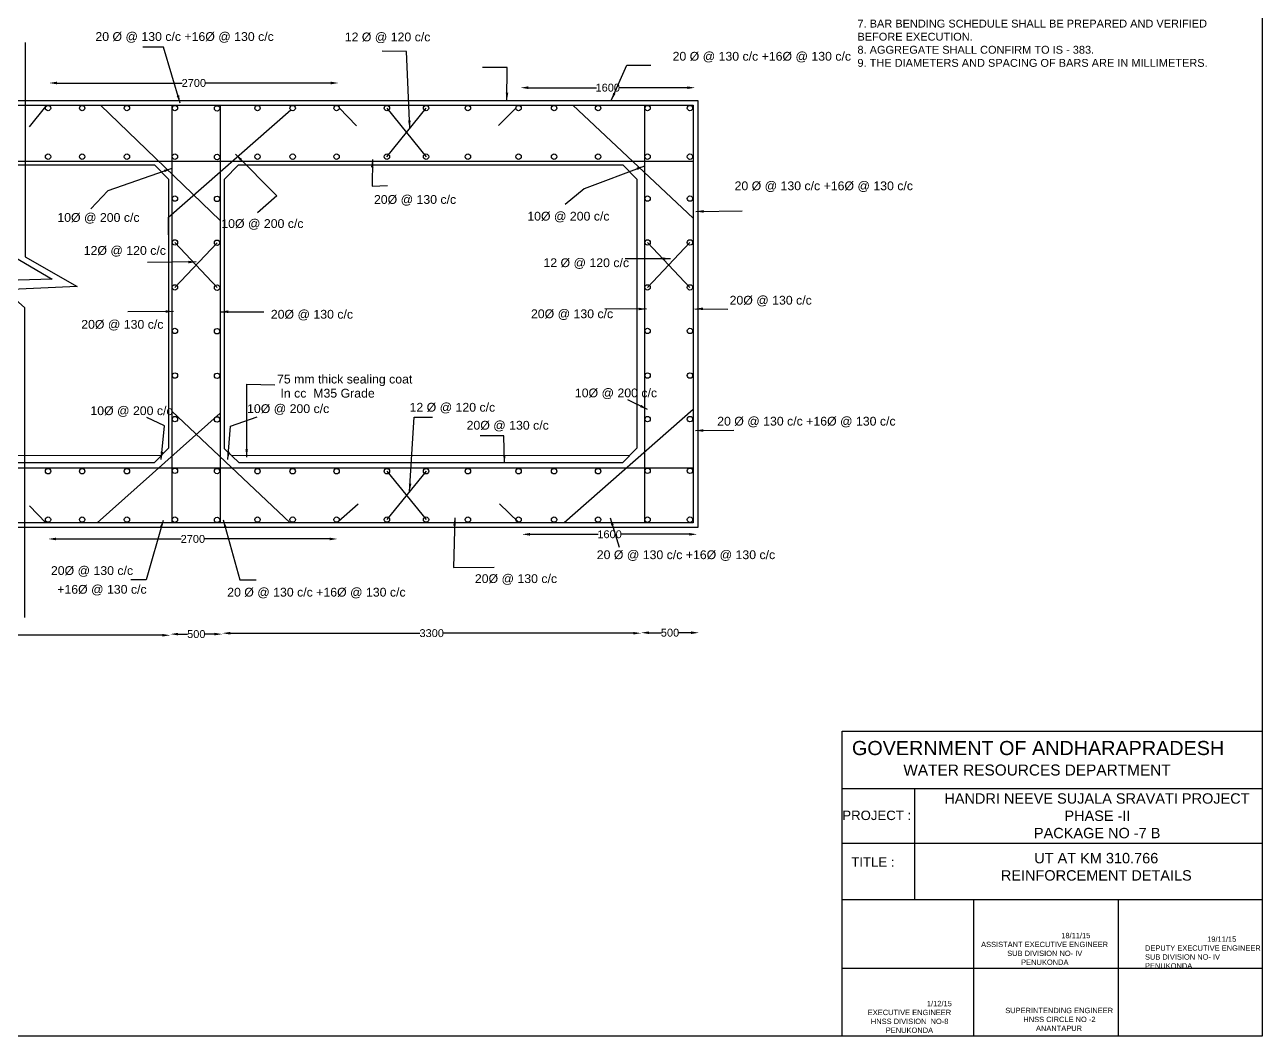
# Model space of a CAD drawing. Header units: millimetres. Extents: x -53248723 to -53239943, y 22140614 to 22146801.
# Drawn here: x -53243879 to -53239943, y 22140614 to 22143833 of the extents above; entities that cross this region are included whole.
import ezdxf

# ---------------------------------------------------------------- set-up
doc = ezdxf.new("R2010")
doc.units = ezdxf.units.MM
doc.header["$MEASUREMENT"] = 0
for name, color, linetype in [('DIMENSION', 7, 'Continuous'), ('DIMENSIONS', 7, 'Continuous'), ('DRAWING', 2, 'Continuous'), ('TEXT', 7, 'Continuous')]:
    doc.layers.add(name, color=color, linetype=linetype)
doc.styles.get("Standard").update_dxf_attribs({"font": 'arial.ttf', "height": 25})
doc.dimstyles.get("Standard").update_dxf_attribs({"dimtxt": 25, "dimasz": 25, "dimexe": 0.18, "dimexo": 0.0625, "dimgap": 0.09, "dimtad": 0, "dimdec": 0, "dimzin": 0, "dimdsep": 46, "dimtxsty": 'Standard', "dimcen": 0.09, "dimse1": 1, "dimse2": 1, "dimadec": 0, "dimazin": 0, "dimtfac": 1, "dimtdec": 0, "dimtofl": 0, "dimtmove": 0, "dimatfit": 3, "dimfxl": 1, "dimtolj": 1, "dimtzin": 0, "dimarcsym": 0})

# ---------------------------------------------------------------- blocks, each defined once
blk = doc.blocks.new('*D95')
at = {"layer": 'Defpoints', "color": 0, "transparency": 16777216}
for p in [(-53242302.4, 22143631.3), (-53241746.6, 22143634.6), (-53241746.6, 22143632.9)]:
    blk.add_point(p, dxfattribs=at)
at = {"layer": 'DIMENSIONS', "color": 0, "lineweight": -2, "transparency": 16777216}
for p, q in [((-53242277.4, 22143632.9), (-53242060.7, 22143632.9)), ((-53241771.6, 22143632.9), (-53241988.3, 22143632.9))]:
    blk.add_line(p, q, dxfattribs=at)
at = {"layer": 'DIMENSIONS', "color": 0, "transparency": 16777216}
for points in [[(-53242277.4, 22143637.1), (-53242277.4, 22143628.8), (-53242302.4, 22143632.9)], [(-53241771.6, 22143637.1), (-53241771.6, 22143628.8), (-53241746.6, 22143632.9)]]:
    blk.add_solid(points, dxfattribs=at)
at = {"layer": 'DIMENSIONS', "color": 0, "transparency": 16777216, "insert": (-53242024.5, 22143632.9), "char_height": 25, "attachment_point": 5}
blk.add_mtext('\\A1;1600', dxfattribs=at)
blk = doc.blocks.new('*D96')
at = {"layer": 'Defpoints', "color": 0, "transparency": 16777216}
for p in [(-53243801.5, 22143647.8), (-53243801.5, 22143646.8), (-53242880.6, 22143646.7)]:
    blk.add_point(p, dxfattribs=at)
at = {"layer": 'DIMENSIONS', "color": 0, "lineweight": -2, "transparency": 16777216}
for p, q in [((-53243776.5, 22143647.8), (-53243378.6, 22143647.8)), ((-53242905.6, 22143647.8), (-53243303.4, 22143647.8))]:
    blk.add_line(p, q, dxfattribs=at)
at = {"layer": 'DIMENSIONS', "color": 0, "transparency": 16777216}
for points in [[(-53243776.5, 22143652), (-53243776.5, 22143643.7), (-53243801.5, 22143647.8)], [(-53242905.6, 22143652), (-53242905.6, 22143643.7), (-53242880.6, 22143647.8)]]:
    blk.add_solid(points, dxfattribs=at)
at = {"layer": 'DIMENSIONS', "color": 0, "transparency": 16777216, "insert": (-53243341, 22143647.8), "char_height": 25, "attachment_point": 5}
blk.add_mtext('\\A1;2700', dxfattribs=at)
blk = doc.blocks.new('*D108')
at = {"layer": 'Defpoints', "color": 0, "transparency": 16777216}
for p in [(-53242883.7, 22142196.5), (-53243804.5, 22142189.2), (-53242883.7, 22142192.5)]:
    blk.add_point(p, dxfattribs=at)
at = {"layer": 'DIMENSIONS', "color": 0, "lineweight": -2, "transparency": 16777216}
for p, q in [((-53243779.5, 22142196.5), (-53243381.7, 22142196.5)), ((-53242908.7, 22142196.5), (-53243306.5, 22142196.5))]:
    blk.add_line(p, q, dxfattribs=at)
at = {"layer": 'DIMENSIONS', "color": 0, "transparency": 16777216}
for points in [[(-53243779.5, 22142200.6), (-53243779.5, 22142192.3), (-53243804.5, 22142196.5)], [(-53242908.7, 22142200.6), (-53242908.7, 22142192.3), (-53242883.7, 22142196.5)]]:
    blk.add_solid(points, dxfattribs=at)
at = {"layer": 'DIMENSIONS', "color": 0, "transparency": 16777216, "insert": (-53243344.1, 22142196.5), "char_height": 25, "attachment_point": 5}
blk.add_mtext('\\A1;2700', dxfattribs=at)
blk = doc.blocks.new('*D109')
at = {"layer": 'Defpoints', "color": 0, "transparency": 16777216}
for p in [(-53244725, 22141893), (-53243415.9, 22141893.7), (-53243415.9, 22141890)]:
    blk.add_point(p, dxfattribs=at)
at = {"layer": 'DIMENSIONS', "color": 0, "lineweight": -2, "transparency": 16777216}
for p, q in [((-53244700, 22141890), (-53244107.8, 22141890)), ((-53243440.9, 22141890), (-53244033.1, 22141890))]:
    blk.add_line(p, q, dxfattribs=at)
at = {"layer": 'DIMENSIONS', "color": 0, "transparency": 16777216}
for points in [[(-53244700, 22141894.2), (-53244700, 22141885.9), (-53244725, 22141890)], [(-53243440.9, 22141894.2), (-53243440.9, 22141885.9), (-53243415.9, 22141890)]]:
    blk.add_solid(points, dxfattribs=at)
at = {"layer": 'DIMENSIONS', "color": 0, "transparency": 16777216, "insert": (-53244070.4, 22141890), "char_height": 25, "attachment_point": 5}
blk.add_mtext('\\A1;3300', dxfattribs=at)
blk = doc.blocks.new('*D110')
at = {"layer": 'Defpoints', "color": 0, "transparency": 16777216}
for p in [(-53243415.9, 22141890), (-53243250.4, 22141893.7), (-53243250.4, 22141892.3)]:
    blk.add_point(p, dxfattribs=at)
at = {"layer": 'DIMENSIONS', "color": 0, "lineweight": -2, "transparency": 16777216}
for p, q in [((-53243390.9, 22141893.7), (-53243360.8, 22141893.7)), ((-53243275.4, 22141893.7), (-53243305.5, 22141893.7))]:
    blk.add_line(p, q, dxfattribs=at)
at = {"layer": 'DIMENSIONS', "color": 0, "transparency": 16777216}
for points in [[(-53243390.9, 22141897.9), (-53243390.9, 22141889.6), (-53243415.9, 22141893.7)], [(-53243275.4, 22141897.9), (-53243275.4, 22141889.6), (-53243250.4, 22141893.7)]]:
    blk.add_solid(points, dxfattribs=at)
at = {"layer": 'DIMENSIONS', "color": 0, "transparency": 16777216, "insert": (-53243333.2, 22141893.7), "char_height": 25, "attachment_point": 5}
blk.add_mtext('\\A1;500', dxfattribs=at)
blk = doc.blocks.new('*D111')
at = {"layer": 'Defpoints', "color": 0, "transparency": 16777216}
for p in [(-53243250.4, 22141892.3), (-53241918.5, 22141901), (-53241918.5, 22141896.6)]:
    blk.add_point(p, dxfattribs=at)
at = {"layer": 'DIMENSIONS', "color": 0, "lineweight": -2, "transparency": 16777216}
for p, q in [((-53243225.4, 22141896.6), (-53242621.8, 22141896.6)), ((-53241943.5, 22141896.6), (-53242547.1, 22141896.6))]:
    blk.add_line(p, q, dxfattribs=at)
at = {"layer": 'DIMENSIONS', "color": 0, "transparency": 16777216}
for points in [[(-53243225.4, 22141900.7), (-53243225.4, 22141892.4), (-53243250.4, 22141896.6)], [(-53241943.5, 22141900.7), (-53241943.5, 22141892.4), (-53241918.5, 22141896.6)]]:
    blk.add_solid(points, dxfattribs=at)
at = {"layer": 'DIMENSIONS', "color": 0, "transparency": 16777216, "insert": (-53242584.4, 22141896.6), "char_height": 25, "attachment_point": 5}
blk.add_mtext('\\A1;3300', dxfattribs=at)
blk = doc.blocks.new('*D112')
at = {"layer": 'Defpoints', "color": 0, "transparency": 16777216}
for p in [(-53241918.5, 22141896.6), (-53241734.3, 22141905.5), (-53241734.3, 22141898.1)]:
    blk.add_point(p, dxfattribs=at)
at = {"layer": 'DIMENSIONS', "color": 0, "lineweight": -2, "transparency": 16777216}
for p, q in [((-53241893.5, 22141898.1), (-53241854, 22141898.1)), ((-53241759.3, 22141898.1), (-53241798.7, 22141898.1))]:
    blk.add_line(p, q, dxfattribs=at)
at = {"layer": 'DIMENSIONS', "color": 0, "transparency": 16777216}
for points in [[(-53241893.5, 22141902.2), (-53241893.5, 22141893.9), (-53241918.5, 22141898.1)], [(-53241759.3, 22141902.2), (-53241759.3, 22141893.9), (-53241734.3, 22141898.1)]]:
    blk.add_solid(points, dxfattribs=at)
at = {"layer": 'DIMENSIONS', "color": 0, "transparency": 16777216, "insert": (-53241826.4, 22141898.1), "char_height": 25, "attachment_point": 5}
blk.add_mtext('\\A1;500', dxfattribs=at)
blk = doc.blocks.new('*D113')
at = {"layer": 'Defpoints', "color": 0, "transparency": 16777216}
for p in [(-53242297.3, 22142207.2), (-53241740.2, 22142211.3), (-53241740.2, 22142210.8)]:
    blk.add_point(p, dxfattribs=at)
at = {"layer": 'DIMENSIONS', "color": 0, "lineweight": -2, "transparency": 16777216}
for p, q in [((-53242272.3, 22142211.3), (-53242054.9, 22142211.3)), ((-53241765.2, 22142211.3), (-53241982.5, 22142211.3))]:
    blk.add_line(p, q, dxfattribs=at)
at = {"layer": 'DIMENSIONS', "color": 0, "transparency": 16777216}
for points in [[(-53242272.3, 22142215.5), (-53242272.3, 22142207.1), (-53242297.3, 22142211.3)], [(-53241765.2, 22142215.5), (-53241765.2, 22142207.1), (-53241740.2, 22142211.3)]]:
    blk.add_solid(points, dxfattribs=at)
at = {"layer": 'DIMENSIONS', "color": 0, "transparency": 16777216, "insert": (-53242018.7, 22142211.3), "char_height": 25, "attachment_point": 5}
blk.add_mtext('\\A1;1600', dxfattribs=at)

msp = doc.modelspace()

# ---------------------------------------------------------------- linework, layer by layer
at = {"layer": 'DIMENSION'}
msp.add_lwpolyline([(-53241278.4, 22141585.1), (-53239942.7, 22141585.1), (-53239942.7, 22140613.6), (-53241278.4, 22140613.6)], close=True, dxfattribs=at)
for points in [[(-53241278.4, 22141402.3), (-53239942.7, 22141402.3)], [(-53241048.6, 22141402.3), (-53241048.6, 22141048.5)], [(-53241278.4, 22141228.1), (-53239942.7, 22141228.1)], [(-53241278.4, 22141048.5), (-53239942.7, 22141048.5)], [(-53240861.1, 22141048.5), (-53240861.1, 22140613.6)], [(-53240400.9, 22141048.5), (-53240400.9, 22140613.6)], [(-53241278.4, 22140830.6), (-53239942.7, 22140830.6)]]:
    msp.add_lwpolyline(points, dxfattribs=at)
at = {"layer": 'DIMENSIONS'}
msp.add_lwpolyline([(-53239942.7, 22140613.6), (-53248723.3, 22140613.6), (-53248723.3, 22146800.7), (-53239942.7, 22146800.7)], close=True, dxfattribs=at)
at = {"layer": 'DRAWING'}
for points in [[(-53243912.5, 22143776.5), (-53243912.5, 22143094.2), (-53243791.9, 22143023.6), (-53244009, 22143017.3), (-53243914, 22142933), (-53243914, 22141946.3)], [(-53243877.8, 22143776.5), (-53243877.8, 22143094.2), (-53243712.6, 22143000.2), (-53243943, 22142989.6), (-53243879.2, 22142933), (-53243879.2, 22141946.3)], [(-53243863.9, 22143507.8), (-53243811.4, 22143573.4)], [(-53243638, 22143577.3), (-53243256.8, 22143209.7)], [(-53243411.5, 22143577.3), (-53243411.5, 22142248.1)], [(-53243256.8, 22143576.3), (-53243256.8, 22142247.1)], [(-53242135.7, 22143577.3), (-53241752.6, 22143217.4)], [(-53241908.1, 22143577.3), (-53241908.1, 22142248.1)], [(-53241752.6, 22143577.3), (-53241752.6, 22142248.1)], [(-53243421.6, 22143164.8), (-53243421.6, 22143221.2), (-53243033, 22143562.4)], [(-53242878.3, 22143568.4), (-53242824, 22143511.7)], [(-53242727.1, 22143568), (-53242602.3, 22143413.3)], [(-53242727.1, 22143413.3), (-53242602.3, 22143568)], [(-53242371.8, 22143512.1), (-53242316.9, 22143568)], [(-53247892.3, 22143398.8), (-53241752.6, 22143398.8)], [(-53244733, 22142483.9), (-53244733, 22143341.6), (-53244689.3, 22143387.5), (-53243466.2, 22143387.5), (-53243421.6, 22143341.9), (-53243421.6, 22142485.3), (-53243466.9, 22142439), (-53244686.1, 22142439), (-53244733, 22142483.9)], [(-53243243.2, 22142483.9), (-53243243.2, 22143341.6), (-53243199.4, 22143387.5), (-53241976.4, 22143387.5), (-53241931.8, 22143341.9), (-53241931.8, 22142485.3), (-53241977.1, 22142439), (-53243196.3, 22142439), (-53243243.2, 22142483.9)], [(-53243401.1, 22143140.3), (-53243267.2, 22142996.4)], [(-53243267.2, 22143139.4), (-53243401.1, 22142997.3)], [(-53241763, 22143140.3), (-53241898.5, 22142997.3)], [(-53241898.5, 22143140.3), (-53241763, 22142997.3)], [(-53243256.8, 22142597.1), (-53243648.3, 22142248.1)], [(-53243035, 22142248.1), (-53243411.5, 22142603)], [(-53241752.6, 22142608.8), (-53242163.1, 22142248.1)], [(-53244711.3, 22142463.1), (-53243444.3, 22142462.2)], [(-53243221.5, 22142463.1), (-53241954.4, 22142462.2)], [(-53247892.3, 22142422.6), (-53241752.6, 22142422.6)], [(-53242602.3, 22142412.2), (-53242727.1, 22142258.1)], [(-53242727.1, 22142412.2), (-53242602.3, 22142258.1)], [(-53243811.6, 22142248.1), (-53243863.9, 22142301.6)], [(-53242818.8, 22142306.9), (-53242881.2, 22142251.6)], [(-53242308.4, 22142249.5), (-53242369.3, 22142308)]]:
    msp.add_lwpolyline(points, dxfattribs=at)
for points in [[(-53247907.1, 22143592.1), (-53241737.8, 22143592.1), (-53241737.8, 22142233.3), (-53247907.1, 22142233.3)], [(-53247892.3, 22143577.3), (-53241752.6, 22143577.3), (-53241752.6, 22142248.1), (-53247892.3, 22142248.1)]]:
    msp.add_lwpolyline(points, close=True, dxfattribs=at)
for centre in [(-53243804.6, 22143568), (-53243696.2, 22143568), (-53243553.8, 22143568), (-53243401.1, 22143568), (-53243267.2, 22143567.1), (-53243138.5, 22143568), (-53243026.6, 22143568), (-53242886.9, 22143568), (-53242727.1, 22143568), (-53242602.3, 22143568), (-53242469.3, 22143568), (-53242308.3, 22143568), (-53242195.1, 22143568), (-53242055.1, 22143568), (-53241897.7, 22143568), (-53241763, 22143568), (-53243804.6, 22143413.3), (-53243696.2, 22143413.3), (-53243553.8, 22143413.3), (-53243401.1, 22143413.3), (-53243267.2, 22143412.4), (-53243138.5, 22143413.3), (-53243026.6, 22143413.3), (-53242886.9, 22143413.3), (-53242727.1, 22143413.3), (-53242602.3, 22143413.3), (-53242469.3, 22143413.3), (-53242308.3, 22143413.3), (-53242195.1, 22143413.3), (-53242055.1, 22143413.3), (-53241897.7, 22143413.3), (-53241763, 22143413.3), (-53243401.1, 22143279.9), (-53243267.2, 22143279), (-53241897.7, 22143279.9), (-53241763, 22143279.9), (-53243401.1, 22143140.3), (-53243267.2, 22143139.4), (-53241897.7, 22143140.3), (-53241763, 22143140.3), (-53243401.1, 22142997.3), (-53243267.2, 22142996.4), (-53241897.7, 22142997.3), (-53241763, 22142997.3), (-53243401.1, 22142858.7), (-53243267.2, 22142857.7), (-53241897.7, 22142858.7), (-53241763, 22142858.7), (-53243401.1, 22142716.7), (-53243267.2, 22142715.8), (-53241897.7, 22142716.7), (-53241763, 22142716.7), (-53243401.1, 22142577.9), (-53241897.7, 22142577.9), (-53241763, 22142577.9), (-53243267.2, 22142577), (-53243804.6, 22142412.2), (-53243696.2, 22142412.2), (-53243553.8, 22142412.2), (-53243401.1, 22142413.6), (-53243267.2, 22142412.6), (-53243138.5, 22142412.2), (-53243026.6, 22142412.2), (-53242886.9, 22142412.2), (-53242727.1, 22142412.2), (-53242602.3, 22142412.2), (-53242469.3, 22142412.2), (-53242308.3, 22142412.2), (-53242195.1, 22142412.2), (-53242055.1, 22142412.2), (-53241897.7, 22142413.6), (-53241763, 22142413.6), (-53243804.6, 22142258.1), (-53243696.2, 22142258.1), (-53243553.8, 22142258.1), (-53243401.1, 22142258), (-53243267.2, 22142257), (-53243138.5, 22142258.1), (-53243026.6, 22142258.1), (-53242886.9, 22142258.1), (-53242727.1, 22142258.1), (-53242602.3, 22142258.1), (-53242469.3, 22142258.1), (-53242308.3, 22142258.1), (-53242195.1, 22142258.1), (-53242055.1, 22142258.1), (-53241897.7, 22142258), (-53241763, 22142258)]:
    msp.add_circle(centre, 8.59, dxfattribs=at)

# ---------------------------------------------------------------- texts
at = {"layer": 'DIMENSION'}
for s, p in [('PROJECT :', (-53241278.4, 22141301.8)), ('TITLE :', (-53241249.8, 22141153.2))]:
    msp.add_text(s, height=30, dxfattribs=at).set_placement(p)
at = {"layer": 'DIMENSION', "attachment_point": 1}
for s, insert, char_height, width in [('\\pi12.938;GOVERNMENT OF ANDHARAPRADESH  \\P\\pi176.42;{\\H0.77778x;WATER RESOURCES DEPARTMENT}', (-53241260.7, 22141553.6), 45, 1201.555), ('\\pi24.894;HANDRI NEEVE SUJALA SRAVATI PROJECT  \\P\\pi406.85;PHASE -II \\P\\pi309.93;PACKAGE NO -7 B', (-53240978.8, 22141387), 33, 1016.062), ('\\pi131.43;UT AT KM 310.766 \\P\\pi25.342;REINFORCEMENT DETAILS ', (-53240799.4, 22141197.2), 33, 651.707), ('\\pi60.503;                              18/11/15 \\P\\pi3.4673;ASSISTANT EXECUTIVE ENGINEER  \\P\\pi86.426;SUB DIVISION NO- IV \\P\\pi130.9;PENUKONDA', (-53240840.4, 22140942.8), 17, 410.447), ('                              19/11/15 DEPUTY EXECUTIVE ENGINEER  SUB DIVISION NO- IV PENUKONDA', (-53240315.8, 22140931.2), 17, 374.777), ('\\pi1.1074;                             1/12/15 \\P\\pi4.3892;EXECUTIVE ENGINEER  \\P\\pi14.014;HNSS DIVISION  NO-8 \\P\\pi61.605;PENUKONDA', (-53241201.7, 22140726.3), 17, 271.849), ('\\pi0.70157;SUPERINTENDING ENGINEER \\P\\pi58.329;HNSS CIRCLE NO -2 \\P\\pi98.475;ANANTAPUR ', (-53240760.9, 22140704.2), 17, 343.119)]:
    msp.add_mtext(s, dxfattribs=dict(at, insert=insert, char_height=char_height, width=width))
at = {"layer": 'DIMENSIONS', "insert": (-53241230.3, 22144557.9), "char_height": 25, "width": 1236.257, "attachment_point": 1}
msp.add_mtext("1. ALL REINFORCING STEEL SHALL BE OF HIGH YIELD STRENGTH DEFORMED BARS (FE-415) CONFORMING TO IS:1786-1985. \\P2. JOINTS OR LAPPING OF BARS IN MAIN REINFORCEMENT SHALL BE AVOIDED AS FAR AS POSSIBLE. HOWEVER IF LAPS ARE INEVITABLE. THE PROVISION IN CLAUSE 304.6.60 OF IRC 21-2000 SHALL BE STRICTLY FOLLOWED. \\P3. BENDING OF REINFORCEMENT BARS SHALL BE AS PER IS-2502 SUPPORTING CHAIRS OF 12MM DIA SHALL BE PROVIDED AT SUITABLE INTERVALS AS PER IS-2502. \\P4. CONCRETE SHALL BE PREPARED IN THE MECHANICAL MIXERS OF CAPACITY NOT LESS THAN 200 LITERS. PROPER COMPACTION OF CONCRETE SHALL BE ENSURED BY USE OF FORM AND NEED' E VIBRATOR's. \\P5. ALL H. ACHES PROPOSED IN THE BOXES ARE OF 150MMX150MM SIZE EACH. \\P6. SPECIFICATION FOR R.C.0 ITEMS SHALL BE FOLLOWED AS PER IS:456-2000. \\P7. BAR BENDING SCHEDULE SHALL BE PREPARED AND VERIFIED BEFORE EXECUTION. \\P8. AGGREGATE SHALL CONFIRM TO IS - 383. \\P9. THE DIAMETERS AND SPACING OF BARS ARE IN MILLIMETERS. ", dxfattribs=at)
at = {"layer": 'TEXT'}
for s, p in [('20 Ø @ 130 c/c +16Ø @ 130 c/c', (-53243654.1, 22143781.7)), ('12 Ø @ 120 c/c', (-53242861, 22143780.4)), ('20 Ø @ 130 c/c +16Ø @ 130 c/c', (-53241818.2, 22143718.9)), ('20 Ø @ 130 c/c +16Ø @ 130 c/c', (-53241621.1, 22143306.6)), ('20Ø @ 130 c/c', (-53242768.1, 22143263.1)), ('10Ø @ 200 c/c', (-53243775.1, 22143205.8)), ('10Ø @ 200 c/c', (-53242280.3, 22143209.9)), ('10Ø @ 200 c/c', (-53243253.6, 22143186.4)), ('12Ø @ 120 c/c', (-53243691.2, 22143100.8)), ('12 Ø @ 120 c/c', (-53242229, 22143061.8)), ('20Ø @ 130 c/c', (-53241636.9, 22142942.4)), ('20Ø @ 130 c/c', (-53243096.1, 22142897.7)), ('20Ø @ 130 c/c', (-53242268.7, 22142899.3)), ('20Ø @ 130 c/c', (-53243699.2, 22142865.6)), ('75 mm thick sealing coat ', (-53243076.4, 22142691.4)), (' In cc  M35 Grade', (-53243076.4, 22142646.5)), ('10Ø @ 200 c/c', (-53242129, 22142647.4)), ('10Ø @ 200 c/c', (-53243171.7, 22142597.3)), ('12 Ø @ 120 c/c', (-53242654.8, 22142601.7)), ('10Ø @ 200 c/c', (-53243670, 22142590.8)), ('20 Ø @ 130 c/c +16Ø @ 130 c/c', (-53241676.4, 22142557.4)), ('20Ø @ 130 c/c', (-53242473.4, 22142544.4)), ('20 Ø @ 130 c/c +16Ø @ 130 c/c', (-53242059.4, 22142132.3)), ('20Ø @ 130 c/c', (-53243795.6, 22142081.8)), ('20Ø @ 130 c/c', (-53242447.1, 22142056.2)), (' +16Ø @ 130 c/c', (-53243786.3, 22142022.2)), ('20 Ø @ 130 c/c +16Ø @ 130 c/c', (-53243234.9, 22142013.1))]:
    msp.add_text(s, height=28, dxfattribs=at).set_placement(p)

# ---------------------------------------------------------------- dimensions: what is measured, and where the dimension line sits
at = {"layer": 'DIMENSIONS'}
for base, p1, p2, text, picture, middle in [((-53243801.5, 22143647.8), (-53242880.6, 22143646.7), (-53243801.5, 22143646.8), '2700', '*D96', (-53243341, 22143647.8)), ((-53241746.6, 22143632.9), (-53242302.4, 22143631.3), (-53241746.6, 22143634.6), '1600', '*D95', (-53242024.5, 22143632.9)), ((-53242883.7, 22142196.5), (-53243804.5, 22142189.2), (-53242883.7, 22142192.5), '2700', '*D108', (-53243344.1, 22142196.5)), ((-53241740.2, 22142211.3), (-53242297.3, 22142207.2), (-53241740.2, 22142210.8), '1600', '*D113', (-53242018.7, 22142211.3)), ((-53243415.9, 22141890), (-53244725, 22141893), (-53243415.9, 22141893.7), '3300', '*D109', (-53244070.4, 22141890)), ((-53243250.4, 22141893.7), (-53243415.9, 22141890), (-53243250.4, 22141892.3), '500', '*D110', (-53243333.2, 22141893.7)), ((-53241918.5, 22141896.6), (-53243250.4, 22141892.3), (-53241918.5, 22141901), '3300', '*D111', (-53242584.4, 22141896.6)), ((-53241734.3, 22141898.1), (-53241918.5, 22141896.6), (-53241734.3, 22141905.5), '500', '*D112', (-53241826.4, 22141898.1))]:
    dim = msp.add_linear_dim(base=base, p1=p1, p2=p2, text=text, dimstyle='Standard', dxfattribs=at)
    dim.commit()
    dim.dimension.update_dxf_attribs({"geometry": picture, "text_midpoint": middle})

# ---------------------------------------------------------------- leaders
for points in [[(-53243384.5, 22143583.7), (-53243437.4, 22143762.3), (-53243503.5, 22143762.3)], [(-53242654.4, 22143503.4), (-53242664.1, 22143748.4), (-53242742.4, 22143748.9)], [(-53242345.1, 22143592.1), (-53242344.4, 22143697.7), (-53242423.3, 22143697.7)], [(-53242013.4, 22143592.1), (-53241964.3, 22143704.7), (-53241887.5, 22143704.7)], [(-53243208.3, 22143421), (-53243076.5, 22143288.2), (-53243138.7, 22143234.6)], [(-53243411.5, 22143375.9), (-53243614.6, 22143304.9), (-53243668.6, 22143247.8)], [(-53242773.2, 22143404.8), (-53242774.2, 22143319), (-53242724.5, 22143321.7)], [(-53241908.1, 22143383.6), (-53242099.9, 22143311.3), (-53242159.9, 22143260.7)], [(-53241744.8, 22143238.9), (-53241596.9, 22143240.6)], [(-53243333.6, 22143078.1), (-53243488.6, 22143077)], [(-53241825.2, 22143088.7), (-53241969.3, 22143088.7)], [(-53243405.9, 22142920.7), (-53243550.8, 22142919.7)], [(-53243256.8, 22142919.8), (-53243118.1, 22142919.8)], [(-53241901.4, 22142928.4), (-53242033.8, 22142928.6)], [(-53241747, 22142929.2), (-53241642.8, 22142928.4)], [(-53243172.9, 22142457.2), (-53243172.9, 22142689), (-53243083.3, 22142686.7)], [(-53241897.9, 22142608.8), (-53241960.2, 22142639.8)], [(-53243444.7, 22142449.2), (-53243434.6, 22142556.1), (-53243490, 22142583.5)], [(-53243232.6, 22142449.1), (-53243224.1, 22142555.2), (-53243139.6, 22142585.1)], [(-53242654.8, 22142347.3), (-53242639.8, 22142583.8), (-53242582, 22142584.7)], [(-53242352.8, 22142439), (-53242354.6, 22142525.2), (-53242430.4, 22142524.6)], [(-53241745.7, 22142541.6), (-53241623, 22142542.4)], [(-53243439, 22142255.8), (-53243492.5, 22142066.3), (-53243541.3, 22142066.6)], [(-53243247.2, 22142256.9), (-53243194.6, 22142066.5), (-53243143.2, 22142066.8)], [(-53242511.3, 22142263.7), (-53242514.8, 22142105.8), (-53242385.5, 22142107.2)], [(-53242016.5, 22142263.9), (-53241987.8, 22142169.9)]]:
    msp.add_leader(points, dimstyle='Standard', override={"dimgap": 0.09, "dimtad": 0}, dxfattribs=at)

doc.saveas('drawing.dxf')
